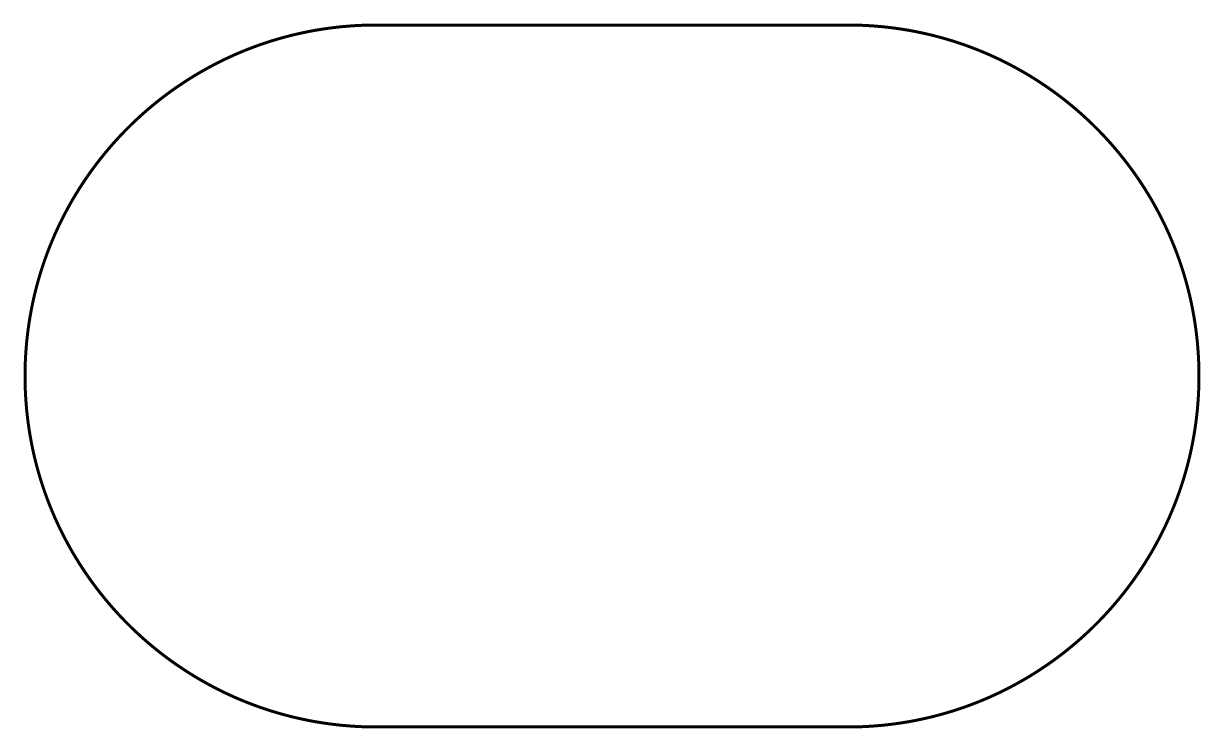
# Model space of a CAD drawing. Extents: x 0.05 to 4, y 0.05 to 2.42.
import ezdxf

# ---------------------------------------------------------------- set-up
doc = ezdxf.new("R2010")
doc.units = 0
doc.header["$LTSCALE"] = 0.166667
doc.layers.add('FOREGROUND', color=7, linetype='CONTINUOUS')

msp = doc.modelspace()

# ---------------------------------------------------------------- linework, layer by layer
at = {"layer": 'FOREGROUND', "linetype": 'CONTINUOUS', "const_width": 0.01}
msp.add_lwpolyline([(2.815, 0.05), (2.837949, 0.050237), (2.860791, 0.050907), (2.883522, 0.052008), (2.906139, 0.053534), (2.928637, 0.055483), (2.951012, 0.05785), (2.973261, 0.060631), (2.995379, 0.063822), (3.017363, 0.06742), (3.039208, 0.07142), (3.060912, 0.075818), (3.082468, 0.080611), (3.103875, 0.085795), (3.125128, 0.091365), (3.146222, 0.097318), (3.167155, 0.10365), (3.187921, 0.110356), (3.208518, 0.117434), (3.228941, 0.124878), (3.249186, 0.132686), (3.269249, 0.140852), (3.289127, 0.149373), (3.308815, 0.158246), (3.328309, 0.167466), (3.347607, 0.177029), (3.366702, 0.186932), (3.385592, 0.19717), (3.404273, 0.207739), (3.422741, 0.218636), (3.440992, 0.229857), (3.459021, 0.241397), (3.476825, 0.253253), (3.494401, 0.26542), (3.511743, 0.277896), (3.528849, 0.290675), (3.545713, 0.303754), (3.562333, 0.31713), (3.578704, 0.330797), (3.594823, 0.344753), (3.610685, 0.358992), (3.626286, 0.373512), (3.641623, 0.388308), (3.656692, 0.403377), (3.671488, 0.418714), (3.686008, 0.434315), (3.700247, 0.450177), (3.714203, 0.466296), (3.72787, 0.482667), (3.741246, 0.499287), (3.754325, 0.516151), (3.767104, 0.533257), (3.77958, 0.550599), (3.791747, 0.568175), (3.803603, 0.585979), (3.815143, 0.604008), (3.826364, 0.622259), (3.837261, 0.640727), (3.84783, 0.659408), (3.858068, 0.678298), (3.867971, 0.697393), (3.877534, 0.716691), (3.886754, 0.736185), (3.895627, 0.755873), (3.904148, 0.775751), (3.912314, 0.795814), (3.920122, 0.816059), (3.927566, 0.836482), (3.934644, 0.857079), (3.94135, 0.877845), (3.947682, 0.898778), (3.953635, 0.919872), (3.959205, 0.941125), (3.964389, 0.962532), (3.969182, 0.984088), (3.97358, 1.005792), (3.97758, 1.027637), (3.981178, 1.049621), (3.984369, 1.071739), (3.98715, 1.093988), (3.989517, 1.116363), (3.991466, 1.138861), (3.992992, 1.161478), (3.994093, 1.184209), (3.994763, 1.207051), (3.995, 1.23), (3.995, 1.23), (3.994763, 1.252952), (3.994093, 1.275797), (3.992992, 1.298531), (3.991465, 1.321151), (3.989516, 1.343651), (3.987148, 1.366029), (3.984367, 1.388281), (3.981175, 1.410402), (3.977576, 1.432388), (3.973575, 1.454236), (3.969175, 1.475942), (3.964381, 1.497501), (3.959196, 1.51891), (3.953625, 1.540165), (3.94767, 1.561262), (3.941337, 1.582197), (3.934629, 1.602966), (3.92755, 1.623565), (3.920104, 1.643989), (3.912295, 1.664236), (3.904126, 1.684302), (3.895603, 1.704181), (3.886728, 1.723871), (3.877506, 1.743367), (3.867941, 1.762666), (3.858036, 1.781763), (3.847796, 1.800655), (3.837224, 1.819338), (3.826325, 1.837807), (3.815102, 1.856059), (3.803559, 1.874089), (3.7917, 1.891895), (3.77953, 1.909471), (3.767052, 1.926815), (3.75427, 1.943921), (3.741188, 1.960787), (3.727809, 1.977408), (3.714139, 1.993779), (3.700181, 2.009899), (3.685938, 2.025761), (3.671415, 2.041363), (3.656616, 2.0567), (3.641544, 2.071769), (3.626204, 2.086566), (3.6106, 2.101086), (3.594735, 2.115325), (3.578613, 2.129281), (3.562238, 2.142948), (3.545615, 2.156323), (3.528747, 2.169402), (3.511638, 2.182181), (3.494293, 2.194656), (3.476714, 2.206823), (3.458906, 2.218678), (3.440873, 2.230218), (3.422619, 2.241437), (3.404148, 2.252333), (3.385464, 2.262901), (3.36657, 2.273138), (3.347471, 2.283039), (3.328171, 2.292601), (3.308673, 2.30182), (3.288981, 2.310691), (3.2691, 2.319211), (3.249033, 2.327375), (3.228785, 2.33518), (3.208358, 2.342623), (3.187758, 2.349698), (3.166988, 2.356402), (3.146052, 2.362732), (3.124954, 2.368682), (3.103698, 2.37425), (3.082288, 2.379431), (3.060728, 2.384221), (3.039022, 2.388617), (3.017173, 2.392613), (2.995186, 2.396208), (2.973064, 2.399396), (2.950812, 2.402174), (2.928434, 2.404537), (2.905933, 2.406482), (2.883313, 2.408005), (2.860578, 2.409101), (2.837733, 2.409768), (2.814781, 2.41), (1.229781, 2.41), (1.206835, 2.409759), (1.183996, 2.409085), (1.161268, 2.40798), (1.138655, 2.40645), (1.11616, 2.404497), (1.093788, 2.402127), (1.071542, 2.399343), (1.049427, 2.396148), (1.027447, 2.392547), (1.005605, 2.388544), (0.983905, 2.384142), (0.962351, 2.379347), (0.940948, 2.37416), (0.919699, 2.368587), (0.898608, 2.362632), (0.877679, 2.356298), (0.856916, 2.349589), (0.836322, 2.342509), (0.815903, 2.335063), (0.795661, 2.327254), (0.775601, 2.319086), (0.755727, 2.310562), (0.736043, 2.301688), (0.716552, 2.292467), (0.697258, 2.282902), (0.678166, 2.272998), (0.659279, 2.262759), (0.640601, 2.252189), (0.622137, 2.241291), (0.60389, 2.230069), (0.585864, 2.218528), (0.568063, 2.206672), (0.550491, 2.194503), (0.533152, 2.182027), (0.51605, 2.169248), (0.499189, 2.156168), (0.482572, 2.142793), (0.466204, 2.129125), (0.450089, 2.11517), (0.43423, 2.10093), (0.418632, 2.08641), (0.403298, 2.071614), (0.388232, 2.056546), (0.373439, 2.04121), (0.358923, 2.025609), (0.344686, 2.009747), (0.330733, 1.993629), (0.317069, 1.977259), (0.303696, 1.96064), (0.29062, 1.943776), (0.277843, 1.926671), (0.265371, 1.90933), (0.253206, 1.891756), (0.241352, 1.873953), (0.229815, 1.855925), (0.218597, 1.837675), (0.207702, 1.819209), (0.197135, 1.80053), (0.1869, 1.781641), (0.176999, 1.762547), (0.167438, 1.743252), (0.15822, 1.723759), (0.14935, 1.704072), (0.14083, 1.684197), (0.132666, 1.664135), (0.12486, 1.643892), (0.117418, 1.623472), (0.110342, 1.602877), (0.103637, 1.582113), (0.097307, 1.561182), (0.091355, 1.54009), (0.085786, 1.51884), (0.080604, 1.497436), (0.075812, 1.475881), (0.071415, 1.454181), (0.067415, 1.432338), (0.063819, 1.410356), (0.060628, 1.388241), (0.057848, 1.365995), (0.055481, 1.343622), (0.053533, 1.321127), (0.052007, 1.298513), (0.050907, 1.275785), (0.050237, 1.252946), (0.05, 1.23), (0.05, 1.23), (0.050237, 1.207051), (0.050907, 1.184209), (0.052008, 1.161478), (0.053534, 1.138861), (0.055483, 1.116363), (0.05785, 1.093988), (0.060631, 1.071739), (0.063822, 1.049621), (0.06742, 1.027637), (0.07142, 1.005792), (0.075818, 0.984088), (0.080611, 0.962532), (0.085795, 0.941125), (0.091365, 0.919872), (0.097318, 0.898778), (0.10365, 0.877845), (0.110356, 0.857079), (0.117434, 0.836482), (0.124878, 0.816059), (0.132686, 0.795814), (0.140852, 0.775751), (0.149373, 0.755873), (0.158246, 0.736185), (0.167466, 0.716691), (0.177029, 0.697393), (0.186932, 0.678298), (0.19717, 0.659408), (0.207739, 0.640727), (0.218636, 0.622259), (0.229857, 0.604008), (0.241397, 0.585979), (0.253253, 0.568175), (0.26542, 0.550599), (0.277896, 0.533257), (0.290675, 0.516151), (0.303754, 0.499287), (0.31713, 0.482667), (0.330797, 0.466296), (0.344753, 0.450177), (0.358992, 0.434315), (0.373512, 0.418714), (0.388308, 0.403377), (0.403377, 0.388308), (0.418714, 0.373512), (0.434315, 0.358992), (0.450177, 0.344753), (0.466296, 0.330797), (0.482667, 0.31713), (0.499287, 0.303754), (0.516151, 0.290675), (0.533257, 0.277896), (0.550599, 0.26542), (0.568175, 0.253253), (0.585979, 0.241397), (0.604008, 0.229857), (0.622259, 0.218636), (0.640727, 0.207739), (0.659408, 0.19717), (0.678298, 0.186932), (0.697393, 0.177029), (0.716691, 0.167466), (0.736185, 0.158246), (0.755873, 0.149373), (0.775751, 0.140852), (0.795814, 0.132686), (0.816059, 0.124878), (0.836482, 0.117434), (0.857079, 0.110356), (0.877845, 0.10365), (0.898778, 0.097318), (0.919872, 0.091365), (0.941125, 0.085795), (0.962532, 0.080611), (0.984088, 0.075818), (1.005792, 0.07142), (1.027637, 0.06742), (1.049621, 0.063822), (1.071739, 0.060631), (1.093988, 0.05785), (1.116363, 0.055483), (1.138861, 0.053534), (1.161478, 0.052008), (1.184209, 0.050907), (1.207051, 0.050237), (1.23, 0.05)], close=True, dxfattribs=at)

doc.saveas('drawing.dxf')
